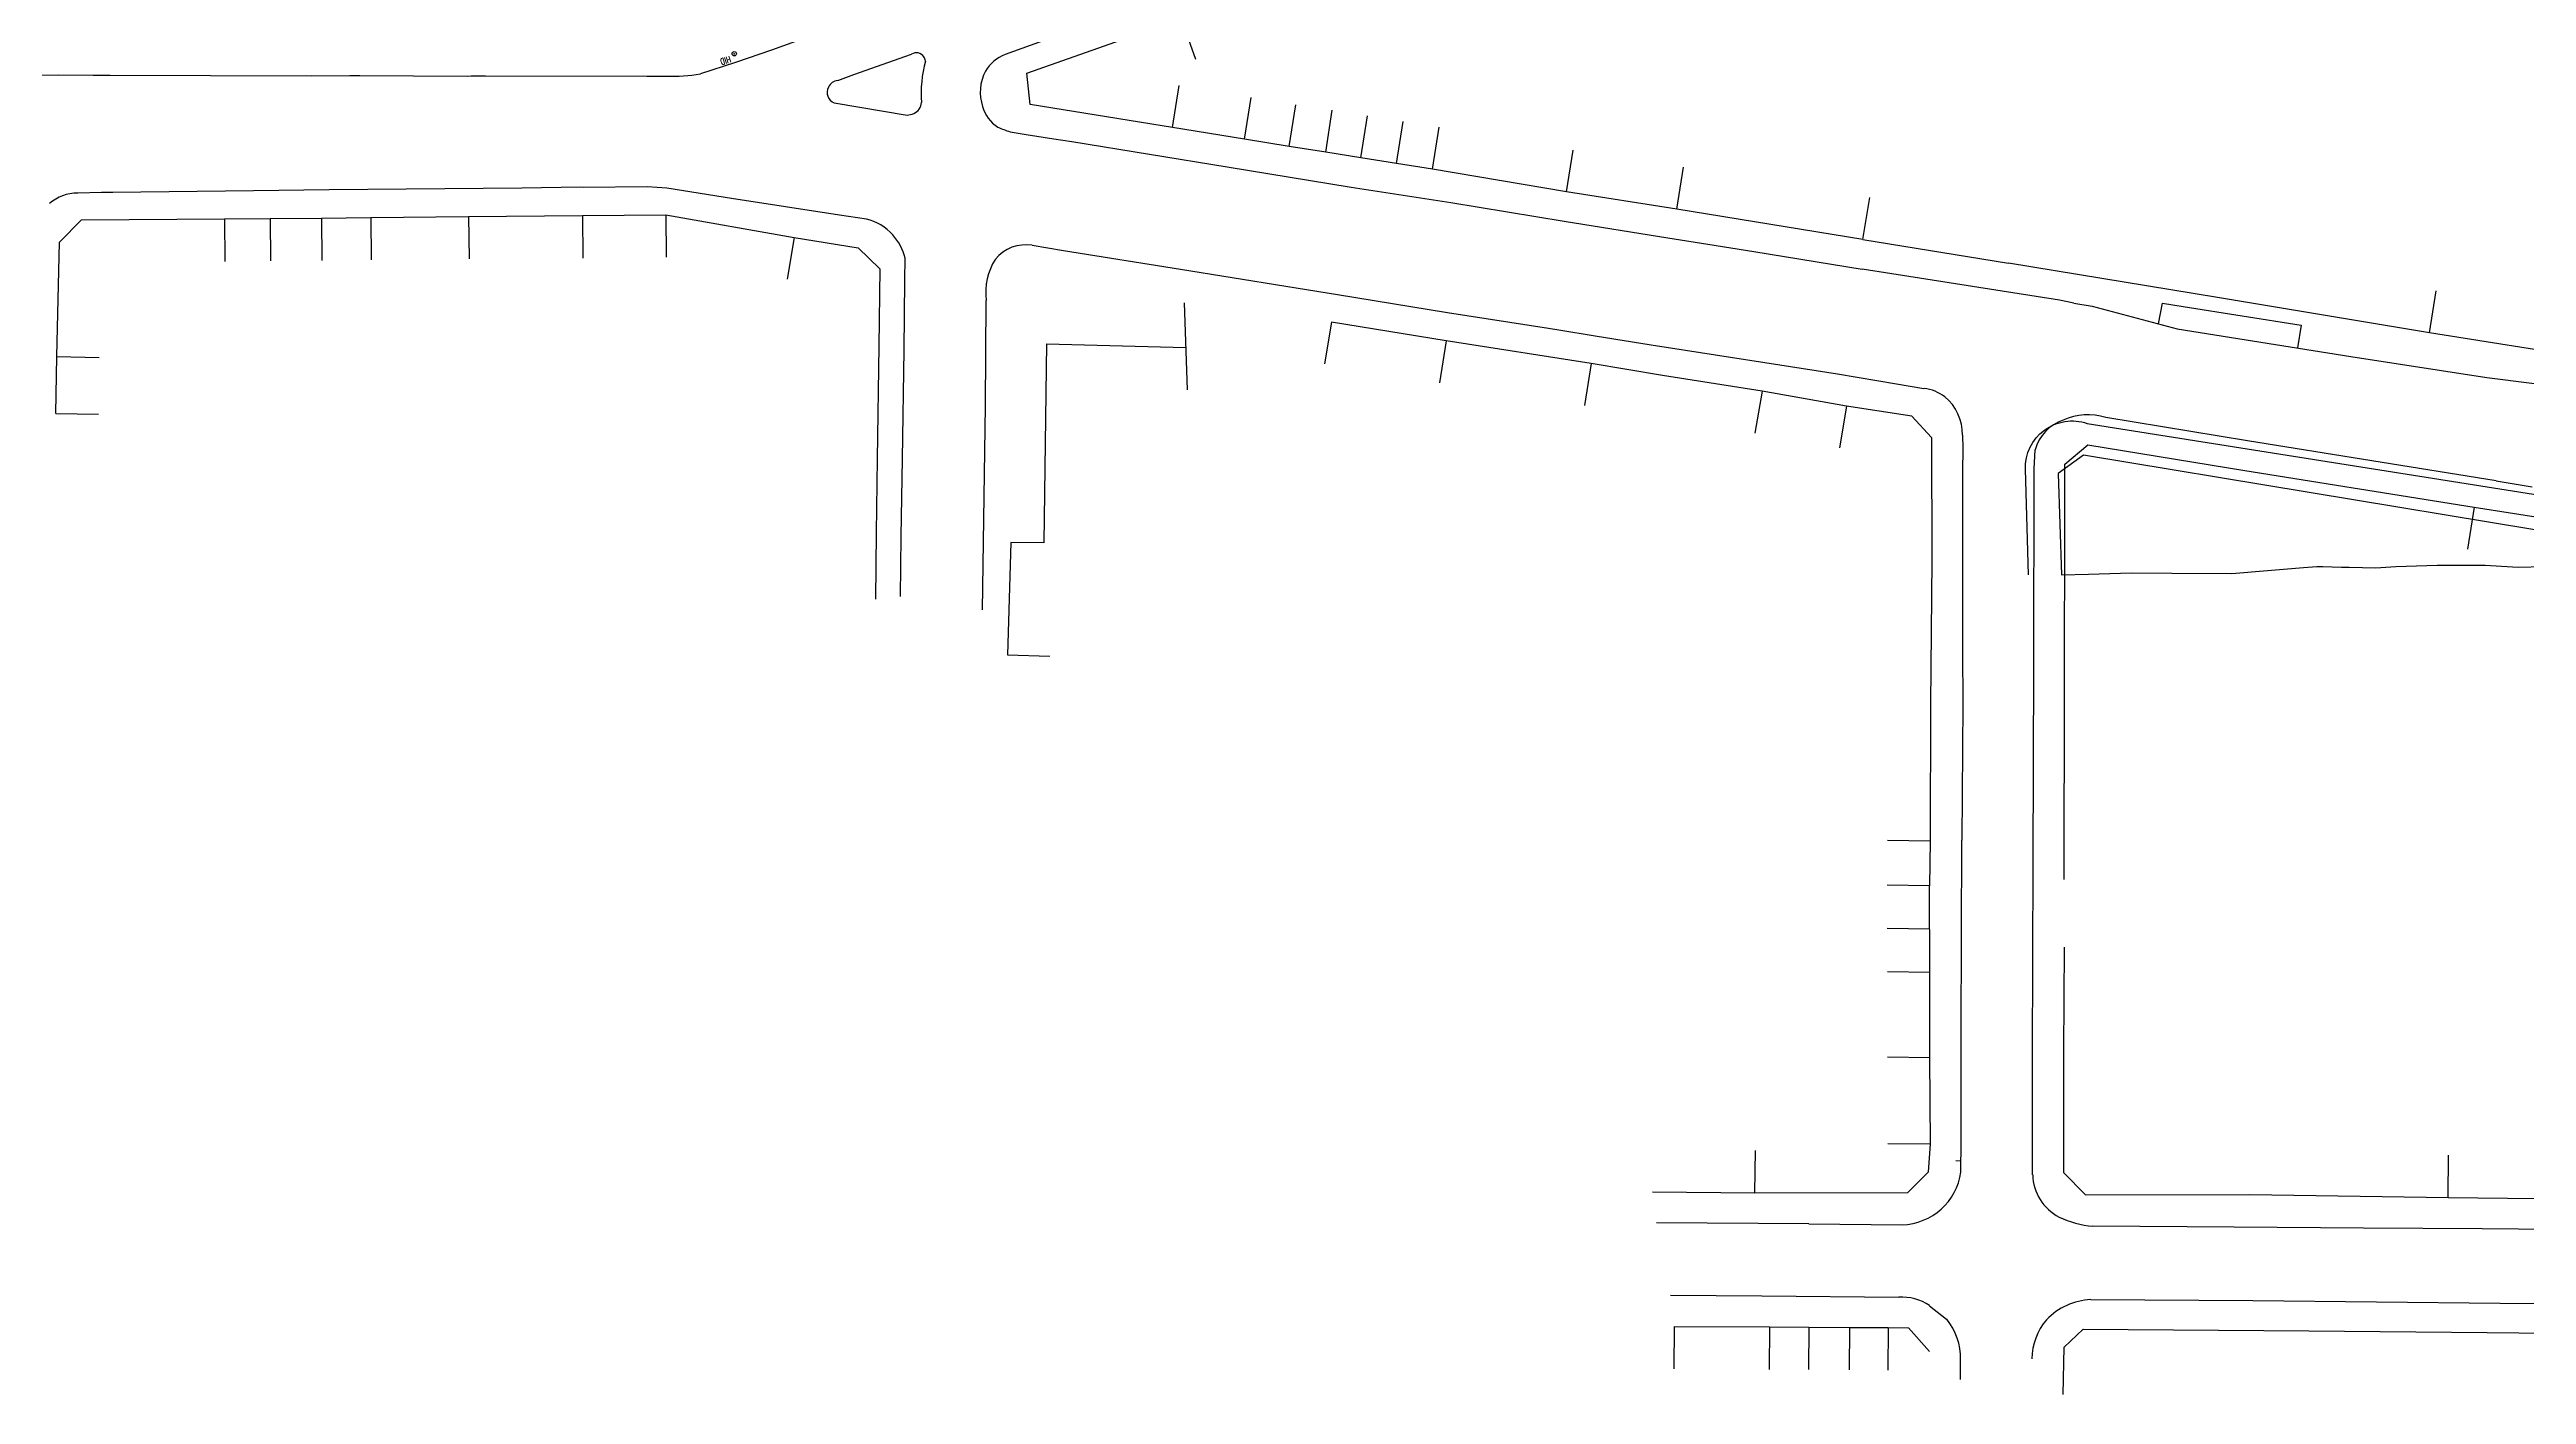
# Model space of a CAD drawing. Header units: metres. Extents: x 320405 to 332543, y 7395686 to 7410003.
# Drawn here: x 326812 to 327103.5, y 7397117.7 to 7397276 of the extents above; entities that cross this region are included whole.
import ezdxf

# ---------------------------------------------------------------- set-up
doc = ezdxf.new("R2010")
doc.units = ezdxf.units.M
doc.header["$LTSCALE"] = 10
doc.header["$MEASUREMENT"] = 0
doc.linetypes.add('CONTINUO', pattern=[0])
for name, color, linetype in [('Edificações', 30, 'Continuous'), ('T-GUIA', 230, 'Continuous'), ('T-HIDRANTE', 3, 'Continuous'), ('T-HIDRANTE-DESCRIÇÃO', 252, 'Continuous'), ('T-MURO', 30, 'CONTINUO'), ('Vias Primárias', 230, 'Continuous')]:
    doc.layers.add(name, color=color, linetype=linetype)
doc.styles.add('SIMPLEX', font='simplex', dxfattribs={"height": 0.2})
doc.styles.get("Standard").update_dxf_attribs({"font": 'arial.ttf'})

# ---------------------------------------------------------------- blocks, each defined once
blk = doc.blocks.new('SIMB_CIRCULO')
at = {"color": 0, "linetype": 'Continuous'}
blk.add_circle((0, 0), 0.25, dxfattribs=at)
at = {"color": 0}
blk.add_point((0, 0), dxfattribs=at)
for tag in ['desc:', 'cota:', 'pto:']:
    blk.add_attdef(tag, (0, 0), '', height=1)
blk = doc.blocks.new('topografia ÁGUA BRANCA - LAPA_X')
at = {"layer": 'Edificações', "linetype": 'CONTINUO', "flags": 128}
for points in [[(154383.52, 253100.38), (154361.61, 253103.91), (154348.6, 253105.92), (154332.85, 253108.57), (154328.6, 253109.24), (154324.39, 253109.91), (154320.27, 253110.55), (154315.97, 253111.2), (154310.7, 253112.06), (154302.22, 253113.44), (154285.48, 253116.09), (154285.08, 253119.79), (154303.25, 253126.21), (154312.84, 253129.64), (154319.62, 253132.12), (154323.68, 253133.53), (154336.93, 253138.28), (154346.01, 253141.56), (154358.55, 253146.04), (154368.2, 253149.47), (154379.08, 253153.37)], [(154170.91, 253079.51), (154170.99, 253086.23), (154171.3, 253099.7), (154173.86, 253102.32), (154190.69, 253102.47), (154196.07, 253102.53), (154202.11, 253102.59), (154207.9, 253102.67), (154219.43, 253102.82), (154232.82, 253102.93)], [(154232.82, 253102.93), (154242.62, 253103.05), (154257.76, 253100.41), (154265.28, 253099.19), (154267.83, 253096.72), (154267.71, 253087.63), (154267.56, 253074.36), (154267.47, 253065.66), (154267.39, 253057.83)], [(154383.52, 253100.38), (154400.64, 253097.62)], [(154425.26, 253093.65), (154400.64, 253097.62)], [(154450.21, 253089.52), (154425.26, 253093.65)], [(154391.64, 253077.09), (154389.3, 253079.62), (154381.6, 253080.79), (154371.67, 253082.51), (154359.96, 253084.36), (154351.57, 253085.74), (154334.5, 253088.36), (154320.98, 253090.56)], [(154287.47, 253087.95), (154287.2, 253064.51)], [(154287.47, 253087.95), (154303.87, 253087.55)], [(154466.75, 253086.92), (154450.21, 253089.52)], [(154391.64, 253077.09), (154391.69, 253062.62)], [(154407.33, 253074), (154410.03, 253076.29)], [(154410.03, 253076.29), (154428.49, 253073.3)], [(154407.35, 253065.6), (154407.33, 253074)], [(154428.49, 253073.3), (154455.49, 253069.02)], [(154455.49, 253069.02), (154472.02, 253066.46)], [(154287.2, 253064.51), (154283.31, 253064.53), (154282.92, 253051.34)], [(154407.32, 253050.23), (154407.35, 253065.6)], [(154391.69, 253062.62), (154391.57, 253045.77)], [(154407.33, 253047.76), (154407.32, 253050.23)], [(154407.32, 253025.1), (154407.33, 253047.76)], [(154391.57, 253045.77), (154391.55, 253029.59)], [(154391.55, 253029.59), (154391.5, 253024.35)], [(154391.55, 253014.15), (154391.5, 253024.35)], [(154407.36, 253017.16), (154407.3, 253004.92)], [(154391.56, 253004.09), (154391.55, 253014.15)], [(154391.64, 252993.92), (154391.56, 253004.09)], [(154407.3, 253004.92), (154407.32, 252990.61)], [(154391.44, 252990.68), (154391.64, 252993.92)], [(154388.99, 252988.24), (154391.44, 252990.68)], [(154407.32, 252990.61), (154409.89, 252988.01)], [(154358.95, 252988.24), (154371.01, 252988.15)], [(154371.01, 252988.15), (154388.99, 252988.24)], [(154409.89, 252988.01), (154429.23, 252988.06)], [(154429.23, 252988.06), (154452.58, 252987.76)], [(154452.58, 252987.76), (154470.03, 252987.6)], [(154361.53, 252972.41), (154372.74, 252972.39)], [(154372.74, 252972.39), (154377.37, 252972.38)], [(154377.37, 252972.38), (154382.18, 252972.35)], [(154382.18, 252972.35), (154386.73, 252972.32)], [(154386.73, 252972.32), (154389.11, 252972.3)], [(154389.11, 252972.3), (154391.59, 252969.53)]]:
    blk.add_lwpolyline(points, dxfattribs=at)
at = {"layer": 'T-GUIA', "ltscale": 5, "flags": 128}
for points in [[(154262.83, 253118.88), (154264.71, 253119.58), (154271.51, 253122.01)], [(154262.43, 253116.26), (154271.02, 253114.83)], [(154406.66, 253093.3), (154383.44, 253096.89)], [(154408.35, 253092.94), (154406.66, 253093.3)], [(154408.35, 253092.94), (154410.51, 253092.58)], [(154418.32, 253090.52), (154418.79, 253092.97), (154421.2, 253092.58)], [(154421.2, 253092.58), (154435.1, 253090.41), (154434.68, 253087.72)]]:
    blk.add_lwpolyline(points, dxfattribs=at)
at = {"layer": 'T-GUIA', "ltscale": 5}
for centre, radius, start, end in [((154272.08, 253121.12), 1.05, 32.5013, 122.4598), ((154287.24, 253117.39), 14.59, 164.9237, 184.2495), ((154272, 253121.04), 1.16, 7.5614, 34.0587), ((154262.89, 253117.47), 1.3, 150.8906, 249.3529), ((154262.95, 253117.57), 1.31, 95.5023, 155.8686), ((154270.99, 253116.64), 1.8, 270.8883, 322.7314), ((154271.18, 253116.39), 1.51, 325.6987, 356.8858)]:
    blk.add_arc(centre, radius, start, end, dxfattribs=at)
at = {"layer": 'T-MURO', "linetype": 'CONTINUO', "flags": 128}
for points in [[(154303.25, 253126.21), (154304.92, 253121.49)], [(154302.22, 253113.44), (154303.02, 253118.38)], [(154310.7, 253112.06), (154311.51, 253116.99)], [(154315.97, 253111.2), (154316.75, 253116.14)], [(154320.27, 253110.55), (154321.03, 253115.49)], [(154324.39, 253109.91), (154325.17, 253114.85)], [(154328.6, 253109.24), (154329.38, 253114.17)], [(154332.85, 253108.57), (154333.64, 253113.51)], [(154348.6, 253105.92), (154349.4, 253110.86)], [(154361.61, 253103.91), (154362.39, 253108.85)], [(154383.52, 253100.38), (154384.32, 253105.32)], [(154190.69, 253102.47), (154190.74, 253097.47)], [(154196.07, 253102.53), (154196.12, 253097.53)], [(154202.11, 253102.59), (154202.17, 253097.59)], [(154207.9, 253102.67), (154207.96, 253097.67)], [(154219.43, 253102.82), (154219.49, 253097.82)], [(154232.82, 253102.93), (154232.87, 253097.93)], [(154242.62, 253103.05), (154242.67, 253098.05)], [(154257.76, 253100.41), (154256.94, 253095.48)], [(154450.21, 253089.52), (154450.99, 253094.46)], [(154304.06, 253082.55), (154303.68, 253092.8)], [(154320.98, 253090.56), (154320.17, 253085.63)], [(154334.5, 253088.36), (154333.71, 253083.43)], [(154170.99, 253086.23), (154175.99, 253086.14)], [(154351.57, 253085.74), (154350.78, 253080.8)], [(154371.67, 253082.51), (154370.85, 253077.57)], [(154170.91, 253079.51), (154175.91, 253079.46)], [(154381.6, 253080.79), (154380.8, 253075.85)], [(154455.49, 253069.02), (154454.72, 253064.08)], [(154282.92, 253051.34), (154287.92, 253051.19)], [(154391.55, 253029.59), (154386.55, 253029.64)], [(154391.5, 253024.35), (154386.5, 253024.4)], [(154391.53, 253019.25), (154386.53, 253019.3)], [(154391.55, 253014.15), (154386.55, 253014.2)], [(154391.56, 253004.09), (154386.56, 253004.14)], [(154371.01, 252988.15), (154371.05, 252993.15)], [(154391.64, 252993.92), (154386.64, 252993.97)], [(154452.58, 252987.76), (154452.63, 252992.76)], [(154361.53, 252972.41), (154361.5, 252967.41)], [(154372.74, 252972.39), (154372.7, 252967.39)], [(154377.37, 252972.38), (154377.34, 252967.38)], [(154382.18, 252972.35), (154382.15, 252967.35)], [(154386.73, 252972.32), (154386.7, 252967.32)], [(154407.43, 252970.05), (154409.68, 252972.2)], [(154409.68, 252972.2), (154436.2, 252972.05)], [(154436.2, 252972.05), (154457.2, 252971.88)], [(154457.2, 252971.88), (154475.92, 252971.73)], [(154407.33, 252964.5), (154407.43, 252970.05)]]:
    blk.add_lwpolyline(points, dxfattribs=at)
at = {"layer": 'Vias Primárias', "ltscale": 5, "flags": 128}
for points in [[(154365.8, 253152.01), (154364.92, 253151.68), (154356.86, 253148.74), (154344.6, 253144.34), (154335.84, 253141.19), (154323.05, 253136.57), (154311.3, 253132.35), (154302.62, 253129.23), (154299.54, 253128.11), (154291.78, 253125.33), (154282.53, 253121.98)], [(154291.54, 253135.54), (154285.54, 253133.4), (154280.35, 253131.52), (154269.15, 253127.59), (154259.71, 253124.13), (154255.03, 253122.45), (154250.81, 253120.98)], [(154250.81, 253120.98), (154246.67, 253119.65)], [(154121.59, 253119.35), (154130.93, 253119.39), (154143.1, 253119.37), (154147.24, 253119.36), (154157.67, 253119.34), (154160.49, 253119.33), (154171.09, 253119.38), (154175.21, 253119.35), (154177.22, 253119.36), (154189.03, 253119.36), (154200.96, 253119.34), (154205.41, 253119.36), (154206.6, 253119.37), (154219.23, 253119.31), (154219.68, 253119.35), (154221.38, 253119.38), (154240.36, 253119.36)], [(154240.36, 253119.36), (154242.69, 253119.37)], [(154283.12, 253112.89), (154285.01, 253112.56), (154288.27, 253112.05), (154290.4, 253111.76)], [(154290.4, 253111.76), (154308.69, 253108.81), (154323.29, 253106.46), (154335.01, 253104.64), (154348.35, 253102.49), (154360.56, 253100.56), (154365.25, 253099.8), (154370.69, 253098.95), (154383.44, 253096.89)], [(154232.9, 253106.23), (154232.64, 253106.26), (154225.68, 253106.14), (154203, 253105.91), (154194.11, 253105.78), (154177.55, 253105.57), (154177.42, 253105.57), (154176.22, 253105.56), (154173.42, 253105.48)], [(154240.47, 253106.35), (154232.9, 253106.23)], [(154266.23, 253102.57), (154263.09, 253103.04), (154250.35, 253104.97), (154242.76, 253106.19), (154240.47, 253106.35)], [(154285.74, 253099.53), (154289.45, 253098.91), (154303.21, 253096.74), (154321.7, 253093.82), (154334.64, 253091.73), (154346.54, 253089.87), (154347.73, 253089.68), (154352.02, 253089), (154358.61, 253087.95), (154373.76, 253085.61), (154380.53, 253084.56), (154387.51, 253083.4)], [(154270.78, 253095.39), (154270.79, 253097.99)], [(154270.32, 253058.16), (154270.4, 253065.22), (154270.53, 253074.37), (154270.71, 253087.15), (154270.78, 253095.39)], [(154279.97, 253056.61), (154280.29, 253080.6), (154280.34, 253093.03)], [(154410.51, 253092.58), (154420.53, 253089.95)], [(154420.53, 253089.95), (154440.97, 253086.73)], [(154440.97, 253086.73), (154456.97, 253084.28)], [(154387.51, 253083.4), (154390.73, 253082.88)], [(154456.97, 253084.28), (154483.75, 253080.95)], [(154428.82, 253076.78), (154412.12, 253079.48)], [(154395.27, 253077.39), (154395.32, 253075.84)], [(154458.08, 253072.12), (154428.82, 253076.78)], [(154395.32, 253075.84), (154395.28, 253073.08)], [(154395.28, 253073.08), (154395.33, 253052)], [(154403.7, 253050.22), (154403.72, 253073.45)], [(154403.72, 253073.45), (154403.84, 253075.68)], [(154458.08, 253072.12), (154462.33, 253071.42)], [(154395.33, 253052), (154395.36, 253045.74)], [(154403.69, 253027.12), (154403.7, 253050.22)], [(154395.36, 253045.74), (154395.29, 253029.73)], [(154395.24, 253007.1), (154395.29, 253029.73)], [(154403.64, 253004.35), (154403.69, 253027.12)], [(154395.26, 252994.19), (154395.24, 253007.1)], [(154403.68, 252990.35), (154403.64, 253004.35)], [(154394.65, 252992), (154395.25, 252991.99)], [(154395.24, 252990.65), (154395.26, 252994.19)], [(154377.37, 252984.51), (154359.41, 252984.61)], [(154377.37, 252984.51), (154388.34, 252984.44)], [(154427.42, 252984.23), (154410.77, 252984.32)], [(154442.63, 252984.12), (154427.42, 252984.23)], [(154456.59, 252984.08), (154442.63, 252984.12)], [(154486.41, 252983.85), (154456.59, 252984.08)], [(154361.1, 252976.08), (154371.85, 252976.02)], [(154371.85, 252976.02), (154387.96, 252975.9)], [(154391.58, 252974.91), (154393.59, 252973.34)], [(154410.55, 252975.67), (154429.61, 252975.58)], [(154429.61, 252975.58), (154458.73, 252975.32)], [(154458.73, 252975.32), (154475.09, 252975.33)], [(154395.22, 252966.24), (154395.24, 252968.58)]]:
    blk.add_lwpolyline(points, dxfattribs=at)
at = {"layer": 'Vias Primárias', "ltscale": 5}
for centre, radius, start, end in [((154284.94, 253117.56), 5.33, 152.4853, 198.5297), ((154284.36, 253117.46), 4.88, 112.1199, 148.3389), ((154243.48, 253136.74), 17.39, 267.3917, 280.5679), ((154283.92, 253116.99), 4.19, 195.6258, 237.8146), ((154285.57, 253121.26), 8.72, 243.6087, 253.7132), ((154173.36, 253100.61), 4.87, 89.3246, 132.0099), ((154264.87, 253096.76), 5.98, 41.5592, 76.7879), ((154264.73, 253096.52), 6.24, 13.667, 42.3895), ((154285.01, 253094.94), 4.65, 80.9546, 140.49), ((154287.79, 253093.94), 7.5, 148.1559, 186.9286), ((154390.2, 253077.97), 4.93, 52.7292, 83.7447), ((154389.42, 253077.42), 5.86, 359.7471, 49.985), ((154408.68, 253074.39), 5.01, 108.1418, 165.0839), ((154410.05, 253072.81), 6.99, 72.7362, 114.7397), ((154388.1, 252991.64), 7.21, 271.8726, 352.1009), ((154409.43, 252990.49), 5.74, 181.3859, 242.9105), ((154411.53, 252995.13), 10.84, 244.1977, 266.024), ((154388.3, 252970.06), 5.86, 56.0124, 93.3927), ((154411.01, 252967.75), 7.93, 93.378, 135.6789), ((154387.82, 252968.68), 7.43, 359.2129, 38.9225), ((154410.95, 252968.57), 7.33, 139.9586, 179.1795)]:
    blk.add_arc(centre, radius, start, end, dxfattribs=at)
at = {"layer": 'T-HIDRANTE'}
ref = blk.add_blockref('SIMB_CIRCULO', (154250.65, 253122.01, 725.79), dxfattribs=at)
ref.add_attrib('DESC', 'HID', (154250.1, 253121.77, 725.79), dxfattribs={"layer": 'T-HIDRANTE-DESCRIÇÃO', "color": 141, "height": 0.75, "rotation": 198, "style": 'SIMPLEX', "width": 0.75})

msp = doc.modelspace()

# ---------------------------------------------------------------- linework, layer by layer
at = {"layer": 'Edificações'}
msp.add_lwpolyline([(327131.07, 7397215.09), (327051.4, 7397228.28), (327048.43, 7397226.1), (327048.81, 7397214.17), (327051.98, 7397214.27), (327057.01, 7397214.43), (327061.78, 7397214.38), (327068.87, 7397214.34), (327073.07, 7397214.69), (327077.28, 7397215.05), (327078.85, 7397215.15), (327079.57, 7397215.15), (327081.75, 7397215.09), (327082.68, 7397215.07), (327085.8, 7397214.99), (327088.17, 7397215.16), (327093.02, 7397215.31), (327098.65, 7397215.33), (327100.6, 7397215.21), (327102.54, 7397215.09), (327105.59, 7397215.15)], dxfattribs=at)
at = {"layer": 'Vias Primárias'}
msp.add_lwpolyline([(327044.94, 7397214.17), (327044.56, 7397226.62, -0.523674), (327051.84, 7397232), (327105.11, 7397223.58), (327155.2, 7397215.57)], format="xyb", dxfattribs=at)

# ---------------------------------------------------------------- block references
at = {"rotation": 359.8966389496373}
msp.add_blockref('topografia ÁGUA BRANCA - LAPA_X', (172185.59, 7144432.18), dxfattribs=at)

doc.saveas('drawing.dxf')
